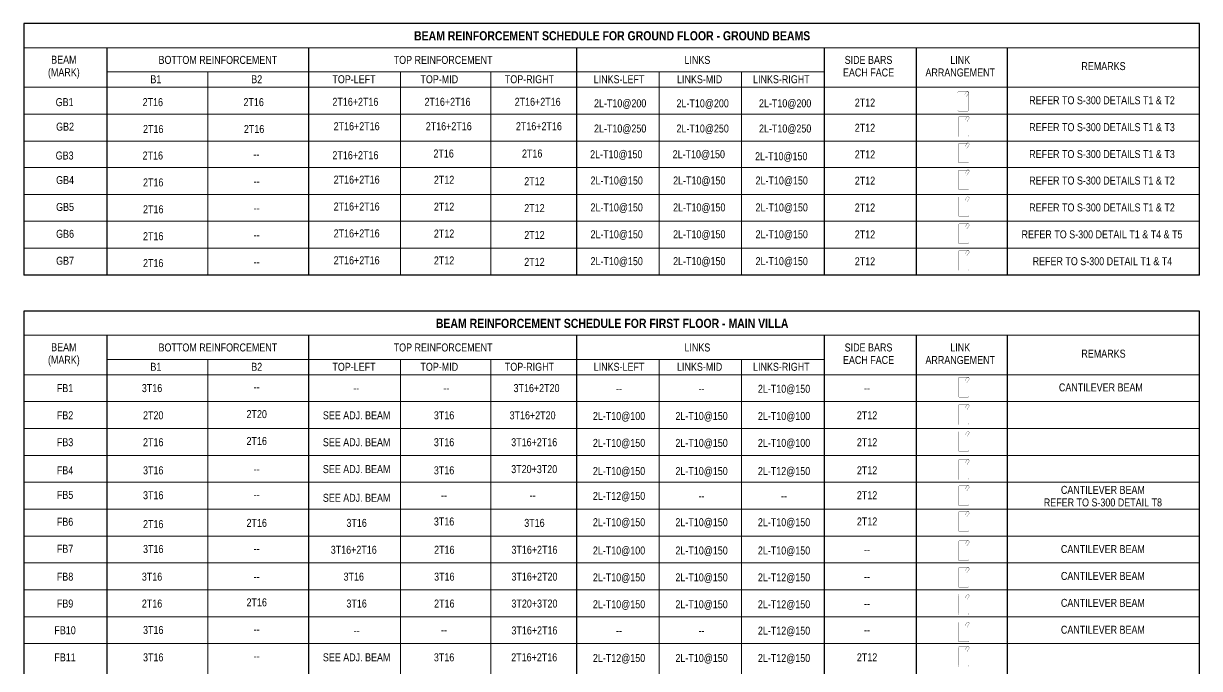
# Model space of a CAD drawing. Header units: millimetres. Extents: x 22180.37 to 22181.42, y 13152.1 to 13152.66.
# Drawn here: x 22180.373 to 22180.887, y 13152.376 to 13152.658 of the extents above; entities that cross this region are included whole.
import ezdxf

# ---------------------------------------------------------------- set-up
doc = ezdxf.new("R2010")
doc.units = ezdxf.units.MM
doc.layers.add('A-DETL-THIN', color=151, linetype='Continuous', lineweight=9)
doc.layers.add('G-ANNO-SCHD', color=231, linetype='Continuous', lineweight=5)
doc.layers.add('REV', color=10, linetype='Continuous')
doc.layers.add('STR_TXT-L', color=1, linetype='Continuous')
doc.styles.add('Arial Narrow_B', font='ARIALNB.TTF', dxfattribs={"height": 5})
doc.styles.add('Arial_4', font='arial.ttf', dxfattribs={"width": 0.8, "height": 2.5})

msp = doc.modelspace()

# ---------------------------------------------------------------- linework, layer by layer
at = {"layer": 'A-DETL-THIN'}
for p, q in [((22180.88732, 13152.64746), (22180.37303, 13152.64746)), ((22180.40931, 13152.63687), (22180.7231, 13152.63687)), ((22180.45343, 13152.63687), (22180.45343, 13152.54797)), ((22180.53784, 13152.63687), (22180.53784, 13152.54797)), ((22180.57728, 13152.63687), (22180.57728, 13152.54797)), ((22180.65092, 13152.63687), (22180.65092, 13152.54797)), ((22180.687, 13152.63687), (22180.687, 13152.54797)), ((22180.88732, 13152.63016), (22180.37303, 13152.63016)), ((22180.88714, 13152.6184), (22180.37284, 13152.6184)), ((22180.88732, 13152.60663), (22180.37303, 13152.60663)), ((22180.88714, 13152.59504), (22180.37284, 13152.59504)), ((22180.88714, 13152.58327), (22180.37284, 13152.58327)), ((22180.88714, 13152.57151), (22180.37284, 13152.57151)), ((22180.88714, 13152.55974), (22180.37284, 13152.55974)), ((22180.88732, 13152.52164), (22180.37303, 13152.52164)), ((22180.40931, 13152.51105), (22180.7231, 13152.51105)), ((22180.45343, 13152.51105), (22180.45343, 13152.18677)), ((22180.53784, 13152.51105), (22180.53784, 13152.18677)), ((22180.57728, 13152.51105), (22180.57728, 13152.18677)), ((22180.65092, 13152.51105), (22180.65092, 13152.18677)), ((22180.687, 13152.51105), (22180.687, 13152.18677)), ((22180.88732, 13152.50435), (22180.37303, 13152.50435)), ((22180.88732, 13152.49258), (22180.37303, 13152.49258)), ((22180.88732, 13152.48081), (22180.37303, 13152.48081)), ((22180.88732, 13152.46905), (22180.37303, 13152.46905)), ((22180.88732, 13152.45728), (22180.37303, 13152.45728)), ((22180.88732, 13152.44552), (22180.37303, 13152.44552)), ((22180.88732, 13152.43375), (22180.37303, 13152.43375)), ((22180.88732, 13152.42198), (22180.37303, 13152.42198)), ((22180.88732, 13152.41022), (22180.37303, 13152.41022)), ((22180.88732, 13152.39845), (22180.37303, 13152.39845)), ((22180.88732, 13152.38669), (22180.37303, 13152.38669))]:
    msp.add_line(p, q, dxfattribs=at)
at = {"layer": 'REV'}
for p, q in [((22180.37303, 13152.65804), (22180.37303, 13152.54797)), ((22180.88732, 13152.65804), (22180.37303, 13152.65804)), ((22180.88732, 13152.54797), (22180.88732, 13152.65804)), ((22180.40931, 13152.64746), (22180.40931, 13152.54797)), ((22180.49755, 13152.64746), (22180.49755, 13152.54797)), ((22180.61482, 13152.64746), (22180.61482, 13152.54797)), ((22180.7231, 13152.64746), (22180.7231, 13152.54797)), ((22180.76339, 13152.64746), (22180.76339, 13152.54797)), ((22180.80318, 13152.64746), (22180.80318, 13152.54797)), ((22180.88732, 13152.54797), (22180.37303, 13152.54797)), ((22180.37303, 13152.53222), (22180.37303, 13152.18677)), ((22180.88732, 13152.53222), (22180.37303, 13152.53222)), ((22180.88732, 13152.18677), (22180.88732, 13152.53222)), ((22180.40931, 13152.52164), (22180.40931, 13152.18677)), ((22180.49755, 13152.52164), (22180.49755, 13152.18677)), ((22180.61482, 13152.52164), (22180.61482, 13152.18677)), ((22180.7231, 13152.52164), (22180.7231, 13152.18677)), ((22180.76339, 13152.52164), (22180.76339, 13152.18677)), ((22180.80318, 13152.52164), (22180.80318, 13152.18677))]:
    msp.add_line(p, q, dxfattribs=at)
at = {"layer": 'STR_TXT-L', "const_width": 0.0001, "flags": 128}
for points in [[(22180.78456, 13152.62686), (22180.78546, 13152.62823, -0.745278), (22180.78628, 13152.62799), (22180.78628, 13152.62014, -0.414234), (22180.78583, 13152.6197), (22180.782, 13152.6197, -0.414228), (22180.78155, 13152.62014), (22180.78155, 13152.62781, -0.414198), (22180.782, 13152.62826), (22180.78598, 13152.62826, -0.596184), (22180.78636, 13152.62757), (22180.78536, 13152.62605)], [(22180.78474, 13152.61583), (22180.78564, 13152.61721, -0.745278), (22180.78647, 13152.61697), (22180.78647, 13152.60912, -0.414234), (22180.78602, 13152.60867), (22180.78219, 13152.60867, -0.414228), (22180.78174, 13152.60912), (22180.78174, 13152.61679, -0.414198), (22180.78219, 13152.61724), (22180.78617, 13152.61724, -0.596184), (22180.78654, 13152.61655), (22180.78555, 13152.61503)], [(22180.78474, 13152.60424), (22180.78564, 13152.60562, -0.745278), (22180.78647, 13152.60537), (22180.78647, 13152.59753, -0.414234), (22180.78602, 13152.59708), (22180.78219, 13152.59708, -0.414228), (22180.78174, 13152.59753), (22180.78174, 13152.6052, -0.414198), (22180.78219, 13152.60564), (22180.78617, 13152.60564, -0.596184), (22180.78654, 13152.60495), (22180.78555, 13152.60343)], [(22180.78474, 13152.59247), (22180.78564, 13152.59385, -0.745278), (22180.78647, 13152.59361), (22180.78647, 13152.58576, -0.414234), (22180.78602, 13152.58531), (22180.78219, 13152.58531, -0.414228), (22180.78174, 13152.58576), (22180.78174, 13152.59343, -0.414198), (22180.78219, 13152.59388), (22180.78617, 13152.59388, -0.596184), (22180.78654, 13152.59318), (22180.78555, 13152.59167)], [(22180.78474, 13152.58071), (22180.78564, 13152.58209, -0.745278), (22180.78647, 13152.58184), (22180.78647, 13152.574, -0.414234), (22180.78602, 13152.57355), (22180.78219, 13152.57355, -0.414228), (22180.78174, 13152.574), (22180.78174, 13152.58166, -0.414198), (22180.78219, 13152.58211), (22180.78617, 13152.58211, -0.596184), (22180.78654, 13152.58142), (22180.78555, 13152.5799)], [(22180.78474, 13152.56894), (22180.78564, 13152.57032, -0.745278), (22180.78647, 13152.57007), (22180.78647, 13152.56223, -0.414234), (22180.78602, 13152.56178), (22180.78219, 13152.56178, -0.414228), (22180.78174, 13152.56223), (22180.78174, 13152.5699, -0.414198), (22180.78219, 13152.57035), (22180.78617, 13152.57035, -0.596184), (22180.78654, 13152.56965), (22180.78555, 13152.56814)], [(22180.78474, 13152.55718), (22180.78564, 13152.55855, -0.745278), (22180.78647, 13152.55831), (22180.78647, 13152.55046, -0.414234), (22180.78602, 13152.55002), (22180.78219, 13152.55002, -0.414228), (22180.78174, 13152.55046), (22180.78174, 13152.55813, -0.414198), (22180.78219, 13152.55858), (22180.78617, 13152.55858, -0.596184), (22180.78654, 13152.55789), (22180.78555, 13152.55637)], [(22180.78474, 13152.50173), (22180.78564, 13152.50311, -0.745278), (22180.78647, 13152.50287), (22180.78647, 13152.49502, -0.414234), (22180.78602, 13152.49457), (22180.78219, 13152.49457, -0.414228), (22180.78174, 13152.49502), (22180.78174, 13152.50269, -0.414198), (22180.78219, 13152.50314), (22180.78617, 13152.50314, -0.596184), (22180.78654, 13152.50244), (22180.78555, 13152.50093)], [(22180.78474, 13152.48981), (22180.78564, 13152.49119, -0.745278), (22180.78647, 13152.49095), (22180.78647, 13152.4831, -0.414234), (22180.78602, 13152.48265), (22180.78219, 13152.48265, -0.414228), (22180.78174, 13152.4831), (22180.78174, 13152.49077, -0.414198), (22180.78219, 13152.49122), (22180.78617, 13152.49122, -0.596184), (22180.78654, 13152.49053), (22180.78555, 13152.48901)], [(22180.78474, 13152.47805), (22180.78564, 13152.47943, -0.745278), (22180.78647, 13152.47918), (22180.78647, 13152.47134, -0.414234), (22180.78602, 13152.47089), (22180.78219, 13152.47089, -0.414228), (22180.78174, 13152.47134), (22180.78174, 13152.479, -0.414198), (22180.78219, 13152.47945), (22180.78617, 13152.47945, -0.596184), (22180.78654, 13152.47876), (22180.78555, 13152.47724)], [(22180.78474, 13152.46574), (22180.78564, 13152.46712, -0.745278), (22180.78647, 13152.46687), (22180.78647, 13152.45903, -0.414234), (22180.78602, 13152.45858), (22180.78219, 13152.45858, -0.414228), (22180.78174, 13152.45903), (22180.78174, 13152.4667, -0.414198), (22180.78219, 13152.46714), (22180.78617, 13152.46714, -0.596184), (22180.78654, 13152.46645), (22180.78555, 13152.46493)], [(22180.78474, 13152.45431), (22180.78564, 13152.45568, -0.745278), (22180.78647, 13152.45544), (22180.78647, 13152.44759, -0.414234), (22180.78602, 13152.44715), (22180.78219, 13152.44715, -0.414228), (22180.78174, 13152.44759), (22180.78174, 13152.45526, -0.414198), (22180.78219, 13152.45571), (22180.78617, 13152.45571, -0.596184), (22180.78654, 13152.45502), (22180.78555, 13152.4535)], [(22180.78474, 13152.44295), (22180.78564, 13152.44433, -0.745278), (22180.78647, 13152.44409), (22180.78647, 13152.43624, -0.414234), (22180.78602, 13152.43579), (22180.78219, 13152.43579, -0.414228), (22180.78174, 13152.43624), (22180.78174, 13152.44391, -0.414198), (22180.78219, 13152.44436), (22180.78617, 13152.44436, -0.596184), (22180.78654, 13152.44366), (22180.78555, 13152.44215)], [(22180.78474, 13152.43023), (22180.78564, 13152.4316, -0.745278), (22180.78647, 13152.43136), (22180.78647, 13152.42351, -0.414234), (22180.78602, 13152.42307), (22180.78219, 13152.42307, -0.414228), (22180.78174, 13152.42351), (22180.78174, 13152.43118, -0.414198), (22180.78219, 13152.43163), (22180.78617, 13152.43163, -0.596184), (22180.78654, 13152.43094), (22180.78555, 13152.42942)], [(22180.78474, 13152.41846), (22180.78564, 13152.41984, -0.745278), (22180.78647, 13152.41959), (22180.78647, 13152.41175, -0.414234), (22180.78602, 13152.4113), (22180.78219, 13152.4113, -0.414228), (22180.78174, 13152.41175), (22180.78174, 13152.41942, -0.414198), (22180.78219, 13152.41986), (22180.78617, 13152.41986, -0.596184), (22180.78654, 13152.41917), (22180.78555, 13152.41765)], [(22180.78474, 13152.40669), (22180.78564, 13152.40807, -0.745278), (22180.78647, 13152.40783), (22180.78647, 13152.39998, -0.414234), (22180.78602, 13152.39953), (22180.78219, 13152.39953, -0.414228), (22180.78174, 13152.39998), (22180.78174, 13152.40765, -0.414198), (22180.78219, 13152.4081), (22180.78617, 13152.4081, -0.596184), (22180.78654, 13152.40741), (22180.78555, 13152.40589)], [(22180.78474, 13152.39459), (22180.78564, 13152.39597, -0.745278), (22180.78647, 13152.39572), (22180.78647, 13152.38788, -0.414234), (22180.78602, 13152.38743), (22180.78219, 13152.38743, -0.414228), (22180.78174, 13152.38788), (22180.78174, 13152.39554, -0.414198), (22180.78219, 13152.39599), (22180.78617, 13152.39599, -0.596184), (22180.78654, 13152.3953), (22180.78555, 13152.39378)], [(22180.78474, 13152.38392), (22180.78564, 13152.3853, -0.745278), (22180.78647, 13152.38505), (22180.78647, 13152.37721, -0.414234), (22180.78602, 13152.37676), (22180.78219, 13152.37676, -0.414228), (22180.78174, 13152.37721), (22180.78174, 13152.38488, -0.414198), (22180.78219, 13152.38533), (22180.78617, 13152.38533, -0.596184), (22180.78654, 13152.38463), (22180.78555, 13152.38312)]]:
    msp.add_lwpolyline(points, format="xyb", dxfattribs=at)

# ---------------------------------------------------------------- texts
at = {"layer": 'G-ANNO-SCHD', "attachment_point": 2}
for s, insert, char_height, width, line_spacing_factor, style in [('BEAM REINFORCEMENT SCHEDULE FOR GROUND FLOOR - GROUND BEAMS', (22180.63036, 13152.65467), 0.004, 0.306471, 0.974696, 'Arial Narrow_B'), ('BEAM  \\P(MARK)', (22180.39049, 13152.64395), 0.0035, 0.0566877, 0.941778, 'Arial_4'), ('BOTTOM REINFORCEMENT', (22180.45788, 13152.64386), 0.0035, 0.0775993, 0.941778, 'Arial_4'), ('TOP REINFORCEMENT', (22180.55641, 13152.64386), 0.0035, 0.0775993, 0.941778, 'Arial_4'), ('LINKS', (22180.66766, 13152.64386), 0.0035, 0.0775993, 0.941778, 'Arial_4'), ('SIDE BARS \\PEACH FACE', (22180.74253, 13152.64386), 0.0035, 0.0775993, 0.941778, 'Arial_4'), ('LINK ARRANGEMENT', (22180.78265, 13152.64386), 0.0035, 0.0376446, 0.941778, 'Arial_4'), ('REMARKS', (22180.84533, 13152.64115), 0.0035, 0.0288375, 0.941778, 'Arial_4'), ('B1', (22180.43075, 13152.6354), 0.0035, 0.0336366, 0.941778, 'Arial_4'), ('B2', (22180.47487, 13152.6354), 0.0035, 0.0336366, 0.941778, 'Arial_4'), ('TOP{\\fArial|b0|i0|c178|p34;-}LEFT', (22180.51742, 13152.6354), 0.0035, 0.037493, 0.941778, 'Arial_4'), ('TOP{\\fArial|b0|i0|c178|p34;-}MID', (22180.55474, 13152.6354), 0.0035, 0.037493, 0.941778, 'Arial_4'), ('TOP{\\fArial|b0|i0|c178|p34;-}RIGHT', (22180.59418, 13152.6354), 0.0035, 0.037493, 0.941778, 'Arial_4'), ('LINKS-LEFT', (22180.63338, 13152.6354), 0.0035, 0.0330795, 0.941778, 'Arial_4'), ('LINKS{\\fArial|b0|i0|c178|p34;-}MID', (22180.66864, 13152.6354), 0.0035, 0.0369359, 0.941778, 'Arial_4'), ('LINKS{\\fArial|b0|i0|c178|p34;-}RIGHT', (22180.7044, 13152.6354), 0.0035, 0.0347078, 0.941778, 'Arial_4'), ('REFER TO S-300 DETAILS T1 & T2', (22180.84468, 13152.6262), 0.0035, 0.0816599, 0.941778, 'Arial_4'), ('GB1', (22180.39083, 13152.62539), 0.0035, 0.0071558, 0.941778, 'Arial_4'), ('2T16', (22180.42941, 13152.62539), 0.0035, 0.0152543, 0.941778, 'Arial_4'), ('2T16', (22180.47353, 13152.62539), 0.0035, 0.0152543, 0.941778, 'Arial_4'), ('2T16+2T16', (22180.51804, 13152.62552), 0.0035, 0.0152543, 0.941778, 'Arial_4'), ('2T16+2T16', (22180.55833, 13152.62552), 0.0035, 0.0152543, 0.941778, 'Arial_4'), ('2T16+2T16', (22180.59777, 13152.62552), 0.0035, 0.0152543, 0.941778, 'Arial_4'), ('2L{\\fArial|b0|i0|c178|p34;-}T10@200', (22180.63387, 13152.62488), 0.0035, 0.0302086, 0.941778, 'Arial_4'), ('2L{\\fArial|b0|i0|c178|p34;-}T10@200', (22180.66997, 13152.62488), 0.0035, 0.0302086, 0.941778, 'Arial_4'), ('2L{\\fArial|b0|i0|c178|p34;-}T10@200', (22180.70605, 13152.62488), 0.0035, 0.0302086, 0.941778, 'Arial_4'), ('2T12', (22180.74097, 13152.62519), 0.0035, 0.0152543, 0.941778, 'Arial_4'), ('GB2', (22180.39102, 13152.61465), 0.0035, 0.0071558, 0.941778, 'Arial_4'), ('2T16', (22180.42959, 13152.61362), 0.0035, 0.0152543, 0.941778, 'Arial_4'), ('2T16', (22180.47371, 13152.61362), 0.0035, 0.0152543, 0.941778, 'Arial_4'), ('2T16+2T16', (22180.51858, 13152.61484), 0.0035, 0.0437074, 0.941778, 'Arial_4'), ('2T16+2T16', (22180.55888, 13152.61484), 0.0035, 0.0437074, 0.941778, 'Arial_4'), ('2T16+2T16', (22180.59832, 13152.61484), 0.0035, 0.0437074, 0.941778, 'Arial_4'), ('2L{\\fArial|b0|i0|c178|p34;-}T10@250', (22180.63387, 13152.61385), 0.0035, 0.0302086, 0.941778, 'Arial_4'), ('2L{\\fArial|b0|i0|c178|p34;-}T10@250', (22180.66997, 13152.61385), 0.0035, 0.0302086, 0.941778, 'Arial_4'), ('2L{\\fArial|b0|i0|c178|p34;-}T10@250', (22180.70605, 13152.61385), 0.0035, 0.0302086, 0.941778, 'Arial_4'), ('2T12', (22180.74097, 13152.61416), 0.0035, 0.0152543, 0.941778, 'Arial_4'), ('REFER TO S-300 DETAILS T1 & T3', (22180.84468, 13152.61444), 0.0035, 0.0816599, 0.941778, 'Arial_4'), ('GB3', (22180.39083, 13152.60203), 0.0035, 0.0071558, 0.941778, 'Arial_4'), ('2T16', (22180.42941, 13152.60203), 0.0035, 0.0152543, 0.941778, 'Arial_4'), ('--', (22180.47468, 13152.60256), 0.0035, 0.0152543, 0.941778, 'Arial_4'), ('2T16+2T16', (22180.51804, 13152.60216), 0.0035, 0.0152543, 0.941778, 'Arial_4'), ('2T16', (22180.55665, 13152.6029), 0.0035, 0.0152543, 0.941778, 'Arial_4'), ('2T16', (22180.59538, 13152.6029), 0.0035, 0.0152543, 0.941778, 'Arial_4'), ('2L{\\fArial|b0|i0|c178|p34;-}T10@150', (22180.63218, 13152.60259), 0.0035, 0.0302086, 0.941778, 'Arial_4'), ('2L{\\fArial|b0|i0|c178|p34;-}T10@150', (22180.66828, 13152.60259), 0.0035, 0.0302086, 0.941778, 'Arial_4'), ('2L{\\fArial|b0|i0|c178|p34;-}T10@150', (22180.70436, 13152.60172), 0.0035, 0.0302086, 0.941778, 'Arial_4'), ('2T12', (22180.74097, 13152.60253), 0.0035, 0.0152543, 0.941778, 'Arial_4'), ('REFER TO S-300 DETAILS T1 & T3', (22180.84468, 13152.60267), 0.0035, 0.0816599, 0.941778, 'Arial_4'), ('GB4', (22180.39102, 13152.59129), 0.0035, 0.0071558, 0.941778, 'Arial_4'), ('2T16', (22180.42959, 13152.59026), 0.0035, 0.0152543, 0.941778, 'Arial_4'), ('2T16+2T16', (22180.51858, 13152.59148), 0.0035, 0.0437074, 0.941778, 'Arial_4'), ('2T12', (22180.55683, 13152.59141), 0.0035, 0.0152543, 0.941778, 'Arial_4'), ('2T12', (22180.59637, 13152.5908), 0.0035, 0.0152543, 0.941778, 'Arial_4'), ('2L{\\fArial|b0|i0|c178|p34;-}T10@150', (22180.63236, 13152.5911), 0.0035, 0.0302086, 0.941778, 'Arial_4'), ('2L{\\fArial|b0|i0|c178|p34;-}T10@150', (22180.66847, 13152.5911), 0.0035, 0.0302086, 0.941778, 'Arial_4'), ('2L{\\fArial|b0|i0|c178|p34;-}T10@150', (22180.70455, 13152.5911), 0.0035, 0.0302086, 0.941778, 'Arial_4'), ('2T12', (22180.74097, 13152.59104), 0.0035, 0.0152543, 0.941778, 'Arial_4'), ('REFER TO S-300 DETAILS T1 & T2', (22180.84468, 13152.59108), 0.0035, 0.0816599, 0.941778, 'Arial_4'), ('--', (22180.47487, 13152.59079), 0.0035, 0.0152543, 0.941778, 'Arial_4'), ('2T16+2T16', (22180.51858, 13152.57971), 0.0035, 0.0437074, 0.941778, 'Arial_4'), ('2T12', (22180.55683, 13152.57964), 0.0035, 0.0152543, 0.941778, 'Arial_4'), ('GB5', (22180.39102, 13152.57952), 0.0035, 0.0071558, 0.941778, 'Arial_4'), ('2T16', (22180.42959, 13152.5785), 0.0035, 0.0152543, 0.941778, 'Arial_4'), ('--', (22180.47487, 13152.57902), 0.0035, 0.0152543, 0.941778, 'Arial_4'), ('2T12', (22180.59637, 13152.57903), 0.0035, 0.0152543, 0.941778, 'Arial_4'), ('2L{\\fArial|b0|i0|c178|p34;-}T10@150', (22180.63236, 13152.57933), 0.0035, 0.0302086, 0.941778, 'Arial_4'), ('2L{\\fArial|b0|i0|c178|p34;-}T10@150', (22180.66847, 13152.57933), 0.0035, 0.0302086, 0.941778, 'Arial_4'), ('2L{\\fArial|b0|i0|c178|p34;-}T10@150', (22180.70455, 13152.57933), 0.0035, 0.0302086, 0.941778, 'Arial_4'), ('2T12', (22180.74097, 13152.57928), 0.0035, 0.0152543, 0.941778, 'Arial_4'), ('REFER TO S-300 DETAILS T1 & T2', (22180.84468, 13152.57931), 0.0035, 0.0816599, 0.941778, 'Arial_4'), ('GB6', (22180.39102, 13152.56776), 0.0035, 0.0071558, 0.941778, 'Arial_4'), ('2T16', (22180.42959, 13152.56673), 0.0035, 0.0152543, 0.941778, 'Arial_4'), ('--', (22180.47487, 13152.56726), 0.0035, 0.0152543, 0.941778, 'Arial_4'), ('2T16+2T16', (22180.51858, 13152.56795), 0.0035, 0.0437074, 0.941778, 'Arial_4'), ('2T12', (22180.55683, 13152.56788), 0.0035, 0.0152543, 0.941778, 'Arial_4'), ('2T12', (22180.59637, 13152.56727), 0.0035, 0.0152543, 0.941778, 'Arial_4'), ('2L{\\fArial|b0|i0|c178|p34;-}T10@150', (22180.63236, 13152.56757), 0.0035, 0.0302086, 0.941778, 'Arial_4'), ('2L{\\fArial|b0|i0|c178|p34;-}T10@150', (22180.66847, 13152.56757), 0.0035, 0.0302086, 0.941778, 'Arial_4'), ('2L{\\fArial|b0|i0|c178|p34;-}T10@150', (22180.70455, 13152.56757), 0.0035, 0.0302086, 0.941778, 'Arial_4'), ('2T12', (22180.74097, 13152.56751), 0.0035, 0.0152543, 0.941778, 'Arial_4'), ('REFER TO S-300 DETAIL T1 & T4 & T5', (22180.84468, 13152.56754), 0.0035, 0.0816599, 0.941778, 'Arial_4'), ('GB7', (22180.39102, 13152.55599), 0.0035, 0.0071558, 0.941778, 'Arial_4'), ('2T16', (22180.42959, 13152.55496), 0.0035, 0.0152543, 0.941778, 'Arial_4'), ('2T16+2T16', (22180.51858, 13152.55618), 0.0035, 0.0437074, 0.941778, 'Arial_4'), ('2T12', (22180.55683, 13152.55611), 0.0035, 0.0152543, 0.941778, 'Arial_4'), ('2T12', (22180.59637, 13152.5555), 0.0035, 0.0152543, 0.941778, 'Arial_4'), ('2L{\\fArial|b0|i0|c178|p34;-}T10@150', (22180.63236, 13152.5558), 0.0035, 0.0302086, 0.941778, 'Arial_4'), ('2L{\\fArial|b0|i0|c178|p34;-}T10@150', (22180.66847, 13152.5558), 0.0035, 0.0302086, 0.941778, 'Arial_4'), ('2L{\\fArial|b0|i0|c178|p34;-}T10@150', (22180.70455, 13152.5558), 0.0035, 0.0302086, 0.941778, 'Arial_4'), ('2T12', (22180.74097, 13152.55575), 0.0035, 0.0152543, 0.941778, 'Arial_4'), ('REFER TO S-300 DETAIL T1 & T4', (22180.84486, 13152.55578), 0.0035, 0.0816599, 0.941778, 'Arial_4'), ('--', (22180.47487, 13152.55549), 0.0035, 0.0152543, 0.941778, 'Arial_4'), ('BEAM REINFORCEMENT SCHEDULE FOR FIRST FLOOR - MAIN VILLA', (22180.63036, 13152.52885), 0.004, 0.306471, 0.974696, 'Arial Narrow_B'), ('BEAM\\P(MARK)', (22180.39049, 13152.51813), 0.0035, 0.0566877, 0.941778, 'Arial_4'), ('BOTTOM REINFORCEMENT', (22180.45788, 13152.51804), 0.0035, 0.0775993, 0.941778, 'Arial_4'), ('TOP REINFORCEMENT', (22180.55641, 13152.51804), 0.0035, 0.0775993, 0.941778, 'Arial_4'), ('LINKS', (22180.66766, 13152.51804), 0.0035, 0.0775993, 0.941778, 'Arial_4'), ('SIDE BARS \\PEACH FACE', (22180.74253, 13152.51804), 0.0035, 0.0775993, 0.941778, 'Arial_4'), ('LINK ARRANGEMENT', (22180.78265, 13152.51804), 0.0035, 0.0376446, 0.941778, 'Arial_4'), ('REMARKS', (22180.84533, 13152.51533), 0.0035, 0.0288375, 0.941778, 'Arial_4'), ('B1', (22180.43075, 13152.50958), 0.0035, 0.0336366, 0.941778, 'Arial_4'), ('B2', (22180.47487, 13152.50958), 0.0035, 0.0336366, 0.941778, 'Arial_4'), ('TOP{\\fArial|b0|i0|c178|p34;-}LEFT', (22180.51742, 13152.50958), 0.0035, 0.037493, 0.941778, 'Arial_4'), ('TOP{\\fArial|b0|i0|c178|p34;-}MID', (22180.55474, 13152.50958), 0.0035, 0.037493, 0.941778, 'Arial_4'), ('TOP{\\fArial|b0|i0|c178|p34;-}RIGHT', (22180.59418, 13152.50958), 0.0035, 0.037493, 0.941778, 'Arial_4'), ('LINKS-LEFT', (22180.63338, 13152.50958), 0.0035, 0.0330795, 0.941778, 'Arial_4'), ('LINKS{\\fArial|b0|i0|c178|p34;-}MID', (22180.66864, 13152.50958), 0.0035, 0.0369359, 0.941778, 'Arial_4'), ('LINKS{\\fArial|b0|i0|c178|p34;-}RIGHT', (22180.7044, 13152.50958), 0.0035, 0.0347078, 0.941778, 'Arial_4'), ('FB1', (22180.39102, 13152.50026), 0.0035, 0.0071558, 0.941778, 'Arial_4'), ('3T16', (22180.42907, 13152.50026), 0.0035, 0.0152543, 0.941778, 'Arial_4'), ('--', (22180.47487, 13152.50079), 0.0035, 0.0152543, 0.941778, 'Arial_4'), ('--', (22180.51841, 13152.50026), 0.0035, 0.0152543, 0.941778, 'Arial_4'), ('--', (22180.55785, 13152.50026), 0.0035, 0.0152543, 0.941778, 'Arial_4'), ('3T16+2T20', (22180.59729, 13152.50026), 0.0035, 0.0152543, 0.941778, 'Arial_4'), ('--', (22180.63338, 13152.49996), 0.0035, 0.0302086, 0.941778, 'Arial_4'), ('--', (22180.66949, 13152.49996), 0.0035, 0.0302086, 0.941778, 'Arial_4'), ('2L{\\fArial|b0|i0|c178|p34;-}T10@150', (22180.70557, 13152.49996), 0.0035, 0.0302086, 0.941778, 'Arial_4'), ('--', (22180.74189, 13152.50026), 0.0035, 0.0152543, 0.941778, 'Arial_4'), ('CANTILEVER BEAM', (22180.84419, 13152.50056), 0.0035, 0.0805499, 0.941778, 'Arial_4'), ('FB2', (22180.39102, 13152.48835), 0.0035, 0.0071558, 0.941778, 'Arial_4'), ('2T20', (22180.42959, 13152.48835), 0.0035, 0.0152543, 0.941778, 'Arial_4'), ('2T20', (22180.47487, 13152.48887), 0.0035, 0.0152543, 0.941778, 'Arial_4'), ('SEE ADJ. BEAM', (22180.51858, 13152.48835), 0.0035, 0.0437074, 0.941778, 'Arial_4'), ('3T16', (22180.55683, 13152.48835), 0.0035, 0.0152543, 0.941778, 'Arial_4'), ('3T16+2T20', (22180.59556, 13152.48835), 0.0035, 0.0437074, 0.941778, 'Arial_4'), ('2L{\\fArial|b0|i0|c178|p34;-}T10@100', (22180.63338, 13152.48804), 0.0035, 0.0302086, 0.941778, 'Arial_4'), ('2L{\\fArial|b0|i0|c178|p34;-}T10@150', (22180.66949, 13152.48804), 0.0035, 0.0302086, 0.941778, 'Arial_4'), ('2L{\\fArial|b0|i0|c178|p34;-}T10@100', (22180.70557, 13152.48804), 0.0035, 0.0303679, 0.941778, 'Arial_4'), ('2T12', (22180.74189, 13152.48835), 0.0035, 0.0152543, 0.941778, 'Arial_4'), ('2T16', (22180.47487, 13152.47711), 0.0035, 0.0152543, 0.941778, 'Arial_4'), ('FB3', (22180.39102, 13152.47658), 0.0035, 0.0071558, 0.941778, 'Arial_4'), ('2T16', (22180.42959, 13152.47658), 0.0035, 0.0152543, 0.941778, 'Arial_4'), ('SEE ADJ. BEAM', (22180.51858, 13152.47658), 0.0035, 0.0437074, 0.941778, 'Arial_4'), ('3T16', (22180.55683, 13152.47658), 0.0035, 0.0152543, 0.941778, 'Arial_4'), ('3T16+2T16', (22180.59627, 13152.47658), 0.0035, 0.0152543, 0.941778, 'Arial_4'), ('2L{\\fArial|b0|i0|c178|p34;-}T10@150', (22180.63338, 13152.47627), 0.0035, 0.0302086, 0.941778, 'Arial_4'), ('2L{\\fArial|b0|i0|c178|p34;-}T10@150', (22180.66949, 13152.47627), 0.0035, 0.0302086, 0.941778, 'Arial_4'), ('2L{\\fArial|b0|i0|c178|p34;-}T10@100', (22180.70557, 13152.47627), 0.0035, 0.0302086, 0.941778, 'Arial_4'), ('2T12', (22180.74189, 13152.47658), 0.0035, 0.0152543, 0.941778, 'Arial_4'), ('FB4', (22180.39102, 13152.46427), 0.0035, 0.0071558, 0.941778, 'Arial_4'), ('3T16', (22180.42959, 13152.46427), 0.0035, 0.0152543, 0.941778, 'Arial_4'), ('--', (22180.47487, 13152.4648), 0.0035, 0.0152543, 0.941778, 'Arial_4'), ('SEE ADJ. BEAM', (22180.51858, 13152.46481), 0.0035, 0.0437074, 0.941778, 'Arial_4'), ('3T16', (22180.55683, 13152.46427), 0.0035, 0.0152543, 0.941778, 'Arial_4'), ('3T20+3T20', (22180.59627, 13152.46481), 0.0035, 0.0152543, 0.941778, 'Arial_4'), ('2L{\\fArial|b0|i0|c178|p34;-}T10@150', (22180.63338, 13152.46396), 0.0035, 0.0302086, 0.941778, 'Arial_4'), ('2L{\\fArial|b0|i0|c178|p34;-}T10@150', (22180.66949, 13152.46396), 0.0035, 0.0302086, 0.941778, 'Arial_4'), ('2L{\\fArial|b0|i0|c178|p34;-}T12@150', (22180.70557, 13152.46396), 0.0035, 0.0302086, 0.941778, 'Arial_4'), ('2T12', (22180.74189, 13152.46427), 0.0035, 0.0152543, 0.941778, 'Arial_4'), ('FB5', (22180.39102, 13152.45355), 0.0035, 0.0071558, 0.941778, 'Arial_4'), ('3T16', (22180.42959, 13152.45338), 0.0035, 0.0152543, 0.941778, 'Arial_4'), ('--', (22180.47487, 13152.45358), 0.0035, 0.0152543, 0.941778, 'Arial_4'), ('SEE ADJ. BEAM', (22180.51858, 13152.45225), 0.0035, 0.0437074, 0.941778, 'Arial_4'), ('--', (22180.55683, 13152.45338), 0.0035, 0.0152543, 0.941778, 'Arial_4'), ('--', (22180.59556, 13152.45338), 0.0035, 0.0152543, 0.941778, 'Arial_4'), ('2L{\\fArial|b0|i0|c178|p34;-}T12@150', (22180.63338, 13152.45307), 0.0035, 0.0302086, 0.941778, 'Arial_4'), ('--', (22180.66949, 13152.45307), 0.0035, 0.0302086, 0.941778, 'Arial_4'), ('--', (22180.70557, 13152.45307), 0.0035, 0.0302086, 0.941778, 'Arial_4'), ('2T12', (22180.74189, 13152.45338), 0.0035, 0.0152543, 0.941778, 'Arial_4'), ('CANTILEVER BEAM\\PREFER TO S-300 DETAIL T8', (22180.84507, 13152.45573), 0.0035, 0.0611212, 0.941778, 'Arial_4'), ('FB6', (22180.39102, 13152.44177), 0.0035, 0.0071558, 0.941778, 'Arial_4'), ('2T16', (22180.42959, 13152.44074), 0.0035, 0.0152543, 0.941778, 'Arial_4'), ('2T16', (22180.47487, 13152.44127), 0.0035, 0.0152543, 0.941778, 'Arial_4'), ('3T16', (22180.51858, 13152.44128), 0.0035, 0.0437074, 0.941778, 'Arial_4'), ('3T16', (22180.55683, 13152.44189), 0.0035, 0.0152543, 0.941778, 'Arial_4'), ('3T16', (22180.59637, 13152.44128), 0.0035, 0.0152543, 0.941778, 'Arial_4'), ('2L{\\fArial|b0|i0|c178|p34;-}T10@150', (22180.63338, 13152.44158), 0.0035, 0.0302086, 0.941778, 'Arial_4'), ('2L{\\fArial|b0|i0|c178|p34;-}T10@150', (22180.66949, 13152.44158), 0.0035, 0.0302086, 0.941778, 'Arial_4'), ('2L{\\fArial|b0|i0|c178|p34;-}T10@150', (22180.70557, 13152.44158), 0.0035, 0.0302086, 0.941778, 'Arial_4'), ('2T12', (22180.74189, 13152.44189), 0.0035, 0.0152543, 0.941778, 'Arial_4'), ('FB7', (22180.39102, 13152.42994), 0.0035, 0.0071558, 0.941778, 'Arial_4'), ('3T16', (22180.42959, 13152.42985), 0.0035, 0.0152543, 0.941778, 'Arial_4'), ('--', (22180.47487, 13152.43005), 0.0035, 0.0152543, 0.941778, 'Arial_4'), ('3T16+2T16', (22180.51732, 13152.42951), 0.0035, 0.0152543, 0.941778, 'Arial_4'), ('2T16', (22180.55693, 13152.42951), 0.0035, 0.0152543, 0.941778, 'Arial_4'), ('3T16+2T16', (22180.59637, 13152.42951), 0.0035, 0.0152543, 0.941778, 'Arial_4'), ('2L{\\fArial|b0|i0|c178|p34;-}T10@100', (22180.63338, 13152.4292), 0.0035, 0.0302086, 0.941778, 'Arial_4'), ('2L{\\fArial|b0|i0|c178|p34;-}T10@150', (22180.66949, 13152.4292), 0.0035, 0.0302086, 0.941778, 'Arial_4'), ('2L{\\fArial|b0|i0|c178|p34;-}T10@150', (22180.70557, 13152.4292), 0.0035, 0.0302086, 0.941778, 'Arial_4'), ('--', (22180.74189, 13152.42951), 0.0035, 0.0152543, 0.941778, 'Arial_4'), ('CANTILEVER BEAM', (22180.84507, 13152.42982), 0.0035, 0.0816599, 0.941778, 'Arial_4'), ('FB8', (22180.39102, 13152.41775), 0.0035, 0.0071558, 0.941778, 'Arial_4'), ('3T16', (22180.42907, 13152.41775), 0.0035, 0.0152543, 0.941778, 'Arial_4'), ('--', (22180.47487, 13152.41774), 0.0035, 0.0152543, 0.941778, 'Arial_4'), ('3T16', (22180.51732, 13152.41775), 0.0035, 0.0152543, 0.941778, 'Arial_4'), ('3T16', (22180.55693, 13152.41775), 0.0035, 0.0152543, 0.941778, 'Arial_4'), ('3T16+2T20', (22180.59637, 13152.41775), 0.0035, 0.0152543, 0.941778, 'Arial_4'), ('2L{\\fArial|b0|i0|c178|p34;-}T10@150', (22180.63338, 13152.41744), 0.0035, 0.0302086, 0.941778, 'Arial_4'), ('2L{\\fArial|b0|i0|c178|p34;-}T10@150', (22180.66949, 13152.41744), 0.0035, 0.0302086, 0.941778, 'Arial_4'), ('2L{\\fArial|b0|i0|c178|p34;-}T12@150', (22180.70557, 13152.41744), 0.0035, 0.0302086, 0.941778, 'Arial_4'), ('--', (22180.74189, 13152.41775), 0.0035, 0.0152543, 0.941778, 'Arial_4'), ('CANTILEVER BEAM', (22180.84507, 13152.41806), 0.0035, 0.0816599, 0.941778, 'Arial_4'), ('FB9', (22180.39102, 13152.40598), 0.0035, 0.0071558, 0.941778, 'Arial_4'), ('2T16', (22180.42907, 13152.40598), 0.0035, 0.0152543, 0.941778, 'Arial_4'), ('2T16', (22180.47487, 13152.40651), 0.0035, 0.0152543, 0.941778, 'Arial_4'), ('3T16', (22180.51858, 13152.40599), 0.0035, 0.0437074, 0.941778, 'Arial_4'), ('2T16', (22180.55693, 13152.40598), 0.0035, 0.0152543, 0.941778, 'Arial_4'), ('3T20+3T20', (22180.59637, 13152.40598), 0.0035, 0.0152543, 0.941778, 'Arial_4'), ('2L{\\fArial|b0|i0|c178|p34;-}T10@150', (22180.63338, 13152.40567), 0.0035, 0.0302086, 0.941778, 'Arial_4'), ('2L{\\fArial|b0|i0|c178|p34;-}T10@150', (22180.66949, 13152.40567), 0.0035, 0.0302086, 0.941778, 'Arial_4'), ('2L{\\fArial|b0|i0|c178|p34;-}T12@150', (22180.70557, 13152.40567), 0.0035, 0.0302086, 0.941778, 'Arial_4'), ('CANTILEVER BEAM', (22180.84507, 13152.40629), 0.0035, 0.0816599, 0.941778, 'Arial_4'), ('--', (22180.74189, 13152.40598), 0.0035, 0.0152543, 0.941778, 'Arial_4'), ('3T16 ', (22180.42959, 13152.39442), 0.0035, 0.0152543, 0.941778, 'Arial_4'), ('CANTILEVER BEAM', (22180.84507, 13152.39452), 0.0035, 0.0816599, 0.941778, 'Arial_4'), ('FB10', (22180.39102, 13152.3943), 0.0035, 0.0071558, 0.941778, 'Arial_4'), ('--', (22180.47487, 13152.39474), 0.0035, 0.0152543, 0.941778, 'Arial_4'), ('--', (22180.51858, 13152.39422), 0.0035, 0.0437074, 0.941778, 'Arial_4'), ('--', (22180.55683, 13152.39442), 0.0035, 0.0152543, 0.941778, 'Arial_4'), ('3T16+2T16', (22180.59637, 13152.39422), 0.0035, 0.0152543, 0.941778, 'Arial_4'), ('--', (22180.63338, 13152.39412), 0.0035, 0.0302086, 0.941778, 'Arial_4'), ('--', (22180.66949, 13152.39412), 0.0035, 0.0302086, 0.941778, 'Arial_4'), ('2L{\\fArial|b0|i0|c178|p34;-}T12@150', (22180.70557, 13152.39412), 0.0035, 0.0302086, 0.941778, 'Arial_4'), ('--', (22180.74189, 13152.39442), 0.0035, 0.0152543, 0.941778, 'Arial_4'), ('FB11', (22180.39102, 13152.38245), 0.0035, 0.0071558, 0.941778, 'Arial_4'), ('3T16', (22180.42959, 13152.38245), 0.0035, 0.0152543, 0.941778, 'Arial_4'), ('--', (22180.47487, 13152.38298), 0.0035, 0.0152543, 0.941778, 'Arial_4'), ('SEE ADJ. BEAM', (22180.51858, 13152.38245), 0.0035, 0.0437074, 0.941778, 'Arial_4'), ('3T16', (22180.55683, 13152.38245), 0.0035, 0.0152543, 0.941778, 'Arial_4'), ('2T16+2T16', (22180.59627, 13152.38245), 0.0035, 0.0152543, 0.941778, 'Arial_4'), ('2L{\\fArial|b0|i0|c178|p34;-}T12@150', (22180.63338, 13152.38215), 0.0035, 0.0302086, 0.941778, 'Arial_4'), ('2L{\\fArial|b0|i0|c178|p34;-}T10@150', (22180.66949, 13152.38215), 0.0035, 0.0302086, 0.941778, 'Arial_4'), ('2L{\\fArial|b0|i0|c178|p34;-}T12@150', (22180.70557, 13152.38215), 0.0035, 0.0302086, 0.941778, 'Arial_4'), ('2T12', (22180.74189, 13152.38245), 0.0035, 0.0152543, 0.941778, 'Arial_4')]:
    msp.add_mtext(s, dxfattribs=dict(at, insert=insert, char_height=char_height, width=width, line_spacing_factor=line_spacing_factor, style=style))

doc.saveas('drawing.dxf')
